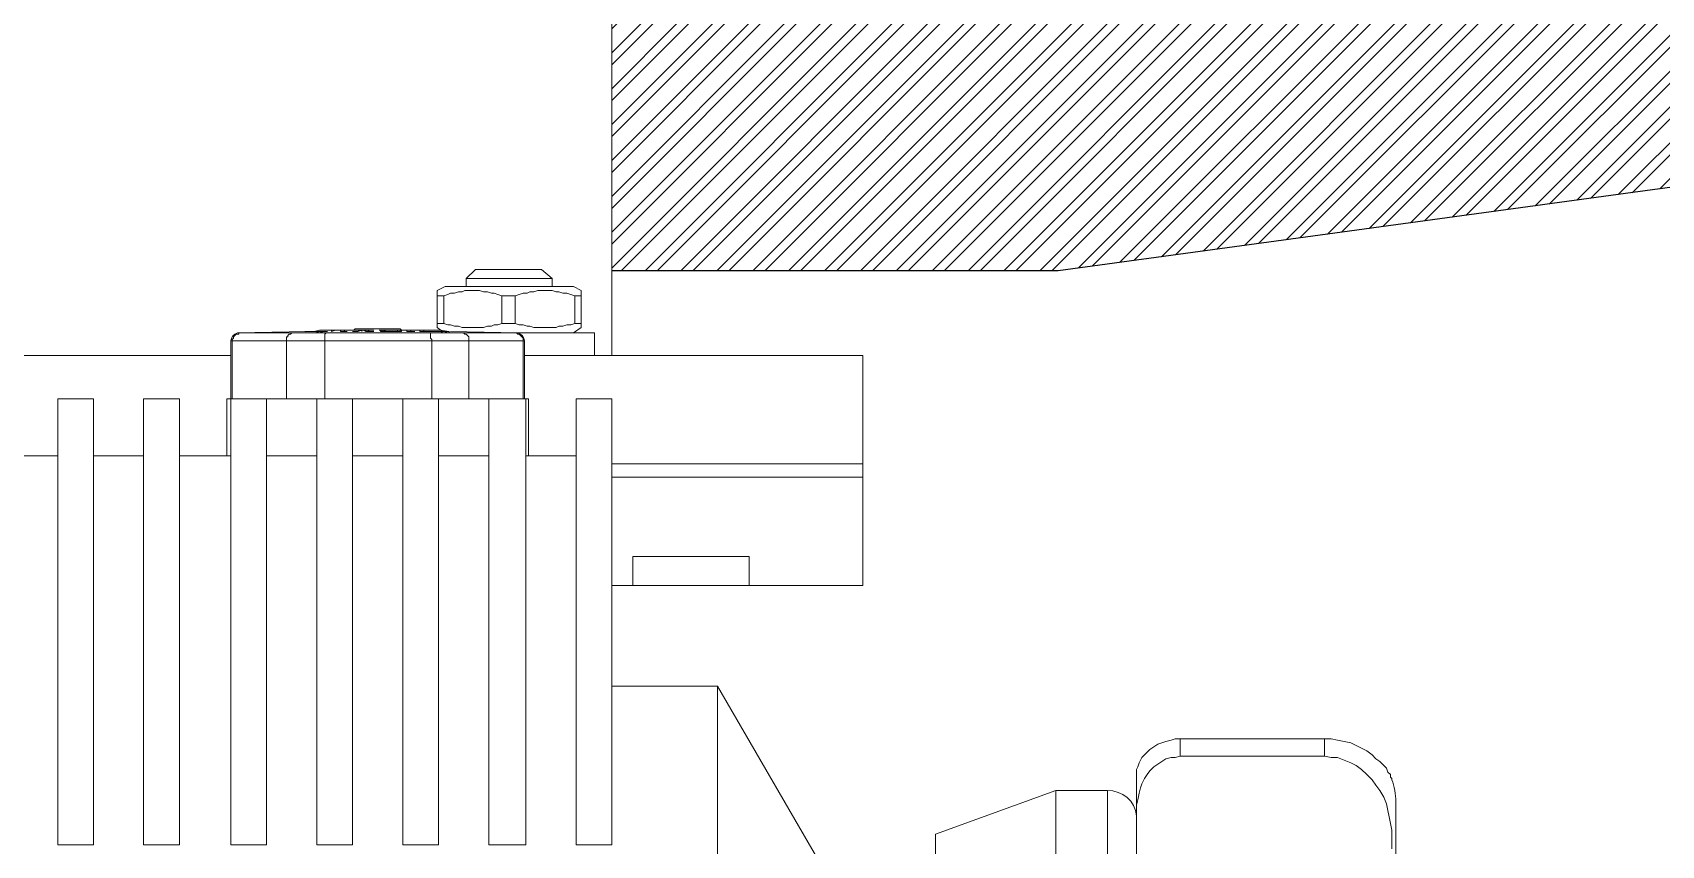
# Model space of a CAD drawing. Header units: millimetres. Extents: x 100 to 940, y 100 to 694.
# Drawn here: x 568.837 to 572.658, y 438.815 to 440.721 of the extents above; entities that cross this region are included whole.
import ezdxf

# ---------------------------------------------------------------- set-up
doc = ezdxf.new("R2010")
doc.units = ezdxf.units.MM

msp = doc.modelspace()

# ---------------------------------------------------------------- hatches: boundary and pattern name
h = msp.add_hatch()
h.set_pattern_fill('ANSI32', color=2, scale=0.00625)
h.set_pattern_definition([(45, (-31.4437, 271.181045), (-0.0420949506, 0.0420949506), []), (45, (-31.415635, 271.181045), (-0.0420949506, 0.0420949506), [])])
h.paths.add_polyline_path([(574.6296, 441.2777), (574.7853, 441.7642), (574.0082, 441.7642, -0.103771), (573.9453, 441.7773), (573.8626, 441.4146), (573.5473, 441.1605), (572.7678, 440.9225), (572.1377, 440.863), (571.2594, 440.7936), (570.53, 440.744), (570.1955, 440.744), (570.1955, 440.1624), (570.7089, 440.1624), (571.243, 440.1624), (571.7886, 440.2365), (572.5739, 440.3432), (573.502, 440.4692), (574.1687, 440.6943), (574.4433, 440.9852)])
h.paths.add_polyline_path([(574.0667, 442.3096), (573.9453, 441.7773, 0.103771), (574.0082, 441.7642), (574.7853, 441.7642), (574.8712, 442.0323, -0.464159)])
h.paths.add_polyline_path([(575.1432, 442.5109, 1), (574.029, 442.5109, 1)])
h.paths.add_polyline_path([(567.3261, 440.744), (567.1491, 440.7578), (567.0444, 440.8077), (566.9322, 440.8077), (566.8857, 440.9101), (566.4979, 440.9101), (566.4979, 440.8759), (566.2789, 440.8759), (566.4384, 440.4904), (566.8531, 440.3173), (567.3261, 440.1624)])

# ---------------------------------------------------------------- linework, layer by layer
at = {"color": 2}
msp.add_lwpolyline([(575.0572, 442.6131), (574.6296, 441.2777), (574.4433, 440.9852), (574.1687, 440.6943), (573.502, 440.4692), (572.5739, 440.3432), (571.7886, 440.2365), (571.243, 440.1624), (570.7089, 440.1624), (570.1955, 440.1624)], dxfattribs=at)
at = {"color": 1, "linetype": 'Continuous', "lineweight": 9}
for points in [[(570.1955, 439.9639), (570.1955, 440.8077), (570.1955, 440.8077)], [(569.876, 440.1656), (569.8543, 440.1439), (569.8543, 440.1439)], [(569.8543, 440.1439), (570.0559, 440.1439), (570.0559, 440.1439)], [(569.8543, 440.1253), (569.8543, 440.1439), (569.8543, 440.1439)], [(570.0311, 440.1656), (569.876, 440.1656), (569.876, 440.1656)], [(570.0311, 440.1656), (570.0559, 440.1439), (570.0559, 440.1439)], [(570.0559, 440.1253), (570.0559, 440.1439), (570.0559, 440.1439)], [(569.786, 440.1159), (569.8047, 440.1253), (569.8047, 440.1253)], [(569.786, 440.0291), (569.786, 440.1159), (569.786, 440.1159)], [(569.786, 440.1035), (569.8016, 440.1035), (569.8016, 440.1035)], [(569.8016, 440.1035), (569.8109, 440.1066), (569.8171, 440.1097), (569.8264, 440.1097), (569.8357, 440.1128), (569.845, 440.1128), (569.8512, 440.1159), (569.8605, 440.1159), (569.8698, 440.1159), (569.8791, 440.1159), (569.8853, 440.1159), (569.8946, 440.1128), (569.9039, 440.1128), (569.9132, 440.1097), (569.9194, 440.1097), (569.9287, 440.1066), (569.938, 440.1035)], [(569.8016, 440.0384), (569.8016, 440.1035), (569.8016, 440.1035)], [(569.8047, 440.1253), (570.1056, 440.1253), (570.1056, 440.1253)], [(569.938, 440.1035), (569.9691, 440.1035), (569.9691, 440.1035)], [(569.938, 440.0384), (569.938, 440.1035), (569.938, 440.1035)], [(569.9691, 440.1035), (569.9784, 440.1066), (569.9877, 440.1097), (569.997, 440.1097), (570.0032, 440.1128), (570.0125, 440.1128), (570.0218, 440.1159), (570.0311, 440.1159), (570.0373, 440.1159), (570.0466, 440.1159), (570.0559, 440.1159), (570.0652, 440.1128), (570.0714, 440.1128), (570.0807, 440.1097), (570.09, 440.1097), (570.0993, 440.1066), (570.1087, 440.1035)], [(569.9691, 440.0384), (569.9691, 440.1035), (569.9691, 440.1035)], [(570.1242, 440.1159), (570.1056, 440.1253), (570.1056, 440.1253)], [(570.1087, 440.1035), (570.1242, 440.1035), (570.1242, 440.1035)], [(570.1087, 440.0384), (570.1087, 440.1035), (570.1087, 440.1035)], [(570.1242, 440.0291), (570.1242, 440.1159), (570.1242, 440.1159)], [(569.786, 440.0384), (569.8016, 440.0384), (569.8016, 440.0384)], [(569.7985, 440.0198), (569.786, 440.0291), (569.786, 440.0291)], [(569.8016, 440.0384), (569.8109, 440.0353), (569.8171, 440.0353), (569.8264, 440.0322), (569.8357, 440.0322), (569.845, 440.0291), (569.8512, 440.0291), (569.8605, 440.0291), (569.8698, 440.0291), (569.8791, 440.0291), (569.8853, 440.0291), (569.8946, 440.0291), (569.9039, 440.0322), (569.9132, 440.0322), (569.9194, 440.0353), (569.9287, 440.0353), (569.938, 440.0384)], [(569.938, 440.0384), (569.9691, 440.0384), (569.9691, 440.0384)], [(569.9691, 440.0384), (569.9784, 440.0353), (569.9877, 440.0353), (569.997, 440.0322), (570.0032, 440.0322), (570.0125, 440.0291), (570.0218, 440.0291), (570.0311, 440.0291), (570.0373, 440.0291), (570.0466, 440.0291), (570.0559, 440.0291), (570.0652, 440.0291), (570.0714, 440.0322), (570.0807, 440.0322), (570.09, 440.0353), (570.0993, 440.0353), (570.1087, 440.0384)], [(570.1056, 440.0167), (570.1242, 440.0291), (570.1242, 440.0291)], [(570.1087, 440.0384), (570.1242, 440.0384), (570.1242, 440.0384)], [(569.3021, 439.9981), (569.3052, 439.9981), (569.3052, 439.9981)], [(569.3021, 439.9981), (569.3021, 439.8616), (569.3021, 439.8616)], [(569.3207, 440.0167), (569.3207, 440.0136), (569.3176, 440.0136), (569.3145, 440.0136), (569.3114, 440.0105), (569.3114, 440.0105), (569.3083, 440.0074), (569.3083, 440.0074), (569.3083, 440.0043), (569.3052, 440.0012), (569.3052, 439.9981)], [(569.4324, 439.9981), (569.42, 439.9981), (569.4107, 439.9981), (569.4014, 439.9981), (569.3921, 439.9981), (569.3828, 439.9981), (569.3704, 439.9981), (569.3611, 439.9981), (569.3518, 439.9981), (569.3425, 439.9981), (569.3363, 439.9981), (569.3269, 439.9981), (569.3207, 439.9981), (569.3145, 439.9981), (569.3052, 439.9981)], [(569.3052, 439.9981), (569.3052, 439.8616), (569.3052, 439.8616)], [(569.4789, 440.0198), (569.3176, 440.0167), (569.3176, 440.0167)], [(569.3176, 440.0167), (569.3207, 440.0167), (569.3207, 440.0167)], [(569.4448, 440.0167), (569.4355, 440.0167), (569.4262, 440.0167), (569.4138, 440.0167), (569.4045, 440.0167), (569.3952, 440.0167), (569.3859, 440.0167), (569.3766, 440.0167), (569.3673, 440.0167), (569.358, 440.0167), (569.3518, 440.0167), (569.3425, 440.0167), (569.3363, 440.0167), (569.33, 440.0167), (569.3207, 440.0167)], [(569.4324, 439.9981), (569.4324, 440.0012), (569.4324, 440.0043), (569.4324, 440.0074), (569.4355, 440.0074), (569.4355, 440.0105), (569.4355, 440.0105), (569.4386, 440.0136), (569.4417, 440.0136), (569.4417, 440.0136), (569.4448, 440.0167)], [(569.4324, 439.9981), (569.5224, 439.9981), (569.5224, 439.9981)], [(569.4324, 439.9981), (569.4324, 439.8616), (569.4324, 439.8616)], [(569.4448, 440.0167), (569.5255, 440.0167), (569.5255, 440.0167)], [(569.4758, 440.0198), (569.482, 440.0198), (569.482, 440.0198)], [(569.5193, 440.0198), (569.51, 440.0198), (569.5007, 440.0167), (569.4883, 440.0167), (569.4758, 440.0167)], [(569.482, 440.0198), (569.4758, 440.0198), (569.4758, 440.0198)], [(569.4851, 440.0167), (569.4758, 440.0167), (569.4758, 440.0167)], [(569.4976, 440.0198), (569.4789, 440.0198), (569.4789, 440.0198)], [(569.482, 440.0198), (569.4851, 440.0198), (569.4851, 440.0198)], [(569.4851, 440.0198), (569.482, 440.0198), (569.482, 440.0198)], [(569.4883, 440.0198), (569.482, 440.0198), (569.482, 440.0198)], [(569.4851, 440.0198), (569.482, 440.0198), (569.482, 440.0198)], [(569.4883, 440.0198), (569.4851, 440.0198), (569.4851, 440.0198)], [(569.4883, 440.0198), (569.4851, 440.0198), (569.4851, 440.0198)], [(569.4914, 440.0198), (569.4851, 440.0198), (569.4851, 440.0198)], [(569.51, 440.0167), (569.5038, 440.0167), (569.4945, 440.0167), (569.4851, 440.0167)], [(569.4914, 440.0198), (569.4883, 440.0198), (569.4883, 440.0198)], [(569.4914, 440.0198), (569.4883, 440.0198), (569.4883, 440.0198)], [(569.4976, 440.0198), (569.4883, 440.0198), (569.4883, 440.0198)], [(569.4976, 440.0198), (569.4914, 440.0198), (569.4914, 440.0198)], [(569.4976, 440.0198), (569.4914, 440.0198), (569.4914, 440.0198)], [(569.4976, 440.0198), (569.4914, 440.0198), (569.4914, 440.0198)], [(569.51, 440.0229), (569.4976, 440.0198), (569.4976, 440.0198)], [(569.5069, 440.0198), (569.4976, 440.0198), (569.4976, 440.0198)], [(569.5069, 440.0198), (569.4976, 440.0198), (569.4976, 440.0198)], [(569.5069, 440.0198), (569.4976, 440.0198), (569.4976, 440.0198)], [(569.5069, 440.0198), (569.4976, 440.0198), (569.4976, 440.0198)], [(569.5131, 440.0198), (569.5038, 440.0198), (569.5038, 440.0198)], [(569.5131, 440.0198), (569.5038, 440.0198), (569.5038, 440.0198)], [(569.51, 440.0198), (569.5069, 440.0198), (569.5069, 440.0198)], [(569.51, 440.0198), (569.5069, 440.0198), (569.5069, 440.0198)], [(569.5379, 440.0229), (569.51, 440.0229), (569.51, 440.0229)], [(569.5162, 440.0198), (569.51, 440.0198), (569.51, 440.0198)], [(569.5286, 440.0198), (569.5193, 440.0198), (569.51, 440.0167)], [(569.5162, 440.0198), (569.51, 440.0198), (569.51, 440.0198)], [(569.5193, 440.0198), (569.5131, 440.0198), (569.5131, 440.0198)], [(569.5193, 440.0198), (569.5131, 440.0198), (569.5131, 440.0198)], [(569.5286, 440.0198), (569.5162, 440.0198), (569.5162, 440.0198)], [(569.5193, 440.0198), (569.5162, 440.0198), (569.5162, 440.0198)], [(569.5286, 440.0198), (569.5193, 440.0198), (569.5193, 440.0198)], [(569.5255, 440.0198), (569.5193, 440.0198), (569.5193, 440.0198)], [(569.5255, 440.0167), (569.5224, 440.0136), (569.5224, 440.0136), (569.5224, 440.0136), (569.5224, 440.0105), (569.5224, 440.0105), (569.5224, 440.0074), (569.5224, 440.0074), (569.5224, 440.0043), (569.5224, 440.0012), (569.5224, 439.9981)], [(569.6465, 439.9981), (569.6309, 439.9981), (569.6154, 439.9981), (569.5999, 439.9981), (569.5844, 439.9981), (569.5689, 439.9981), (569.5534, 439.9981), (569.5379, 439.9981), (569.5224, 439.9981)], [(569.5224, 439.9981), (569.5224, 439.8616), (569.5224, 439.8616)], [(569.5286, 440.0198), (569.5255, 440.0198), (569.5255, 440.0198)], [(569.6465, 440.0167), (569.6309, 440.0167), (569.6154, 440.0167), (569.5999, 440.0167), (569.5844, 440.0167), (569.5689, 440.0167), (569.5565, 440.0167), (569.541, 440.0167), (569.5255, 440.0167)], [(569.5534, 440.0229), (569.5379, 440.0229), (569.5379, 440.0229)], [(569.5472, 440.0229), (569.5379, 440.0229), (569.5379, 440.0229)], [(569.5472, 440.0229), (569.5379, 440.0198), (569.5379, 440.0198)], [(569.5379, 440.0198), (569.5379, 440.0229), (569.5379, 440.0229)], [(569.6403, 440.026), (569.634, 440.026), (569.6309, 440.026), (569.6247, 440.026), (569.6185, 440.026), (569.6154, 440.026), (569.6092, 440.026), (569.6061, 440.026), (569.5999, 440.026), (569.5937, 440.026), (569.5906, 440.0229), (569.5844, 440.0229), (569.5751, 440.0229), (569.5689, 440.0229), (569.5534, 440.0229)], [(569.5689, 440.0229), (569.5596, 440.0229), (569.5596, 440.0229)], [(569.5596, 440.0198), (569.5596, 440.0229), (569.5596, 440.0229)], [(569.5689, 440.0198), (569.5596, 440.0198), (569.5596, 440.0198)], [(569.5689, 440.0198), (569.5689, 440.0229), (569.5689, 440.0229)], [(569.5751, 440.0198), (569.5689, 440.0198), (569.5689, 440.0198)], [(569.5751, 440.0198), (569.5689, 440.0198), (569.5689, 440.0198)], [(569.5968, 440.0229), (569.5875, 440.0229), (569.5875, 440.0229)], [(569.5968, 440.0229), (569.5937, 440.0229), (569.5875, 440.0229)], [(569.5999, 440.0198), (569.5875, 440.0198), (569.5875, 440.0198)], [(569.5968, 440.0198), (569.5875, 440.0198), (569.5875, 440.0198)], [(569.6123, 440.0229), (569.5968, 440.0198), (569.5968, 440.0198)], [(569.6092, 440.0229), (569.603, 440.0229), (569.5968, 440.0229)], [(569.6092, 440.0229), (569.6061, 440.0229), (569.5999, 440.0229), (569.5968, 440.0229)], [(569.6092, 440.0229), (569.5999, 440.0198), (569.5999, 440.0198)], [(569.6123, 440.0229), (569.6092, 440.0229), (569.6092, 440.0229)], [(569.6092, 440.0229), (569.6092, 440.0198), (569.6092, 440.0198)], [(569.6185, 440.0229), (569.6123, 440.0229), (569.6123, 440.0229)], [(569.6185, 440.0198), (569.6123, 440.0229), (569.6123, 440.0229)], [(569.6309, 440.0229), (569.6185, 440.0229), (569.6185, 440.0229)], [(569.6309, 440.0229), (569.6185, 440.0229), (569.6185, 440.0229)], [(569.6278, 440.0198), (569.6216, 440.0229), (569.6185, 440.0229)], [(569.6185, 440.0229), (569.6185, 440.0198), (569.6185, 440.0198)], [(569.6309, 440.0198), (569.6247, 440.0198), (569.6216, 440.0198), (569.6185, 440.0198)], [(569.6371, 440.0198), (569.6278, 440.0198), (569.6278, 440.0198)], [(569.6371, 440.0229), (569.6309, 440.0229), (569.6309, 440.0229)], [(569.6371, 440.0229), (569.6309, 440.0229), (569.6309, 440.0229)], [(569.6371, 440.0198), (569.6309, 440.0198), (569.6309, 440.0198)], [(569.6465, 440.026), (569.6403, 440.026), (569.6403, 440.026)], [(569.662, 440.026), (569.6589, 440.026), (569.6527, 440.026), (569.6465, 440.026)], [(569.7705, 440.0167), (569.7488, 440.0167), (569.7271, 440.0167), (569.7085, 440.0167), (569.6868, 440.0167), (569.6682, 440.0167), (569.6465, 440.0167)], [(569.7736, 439.9981), (569.7519, 439.9981), (569.7302, 439.9981), (569.7085, 439.9981), (569.6868, 439.9981), (569.6682, 439.9981), (569.6465, 439.9981)], [(569.6527, 440.0229), (569.6496, 440.0229), (569.6496, 440.0229)], [(569.6527, 440.0229), (569.6496, 440.0229), (569.6496, 440.0229)], [(569.6589, 440.0229), (569.6527, 440.0229), (569.6527, 440.0229)], [(569.6558, 440.0198), (569.6527, 440.0229), (569.6527, 440.0229)], [(569.6527, 440.0229), (569.6527, 440.0198), (569.6527, 440.0198)], [(569.662, 440.0198), (569.6527, 440.0198), (569.6527, 440.0198)], [(569.6558, 440.0198), (569.6527, 440.0198), (569.6527, 440.0198)], [(569.6589, 440.0198), (569.6558, 440.0198), (569.6558, 440.0198)], [(569.6589, 440.0198), (569.6558, 440.0198), (569.6558, 440.0198)], [(569.662, 440.0229), (569.6589, 440.0229), (569.6589, 440.0229)], [(569.662, 440.0229), (569.6589, 440.0229), (569.6589, 440.0229)], [(569.662, 440.0229), (569.6589, 440.0229), (569.6589, 440.0229)], [(569.6589, 440.0229), (569.6589, 440.0198), (569.6589, 440.0198)], [(569.6589, 440.0229), (569.6589, 440.0198), (569.6589, 440.0198)], [(569.6651, 440.0198), (569.6589, 440.0198), (569.6589, 440.0198)], [(569.6651, 440.0198), (569.6589, 440.0198), (569.6589, 440.0198)], [(569.7178, 440.0229), (569.7085, 440.0229), (569.7023, 440.0229), (569.6992, 440.026), (569.693, 440.026), (569.6868, 440.026), (569.6806, 440.026), (569.6775, 440.026), (569.6713, 440.026), (569.6682, 440.026), (569.662, 440.026)], [(569.6651, 440.0229), (569.662, 440.0229), (569.662, 440.0229)], [(569.6651, 440.0229), (569.662, 440.0229), (569.662, 440.0229)], [(569.6651, 440.0198), (569.662, 440.0229), (569.662, 440.0229)], [(569.662, 440.0229), (569.662, 440.0198), (569.662, 440.0198)], [(569.6682, 440.0198), (569.662, 440.0198), (569.662, 440.0198)], [(569.6713, 440.0229), (569.6651, 440.0229), (569.6651, 440.0229)], [(569.6713, 440.0229), (569.6651, 440.0229), (569.6651, 440.0229)], [(569.6744, 440.0198), (569.6651, 440.0198), (569.6651, 440.0198)], [(569.6713, 440.0198), (569.6651, 440.0198), (569.6651, 440.0198)], [(569.6713, 440.0198), (569.6651, 440.0198), (569.6651, 440.0198)], [(569.6713, 440.0198), (569.6682, 440.0198), (569.6682, 440.0198)], [(569.6744, 440.0229), (569.6713, 440.0229), (569.6713, 440.0229)], [(569.6806, 440.0229), (569.6713, 440.0229), (569.6713, 440.0229)], [(569.6806, 440.0198), (569.6713, 440.0198), (569.6713, 440.0198)], [(569.6806, 440.0198), (569.6713, 440.0198), (569.6713, 440.0198)], [(569.6806, 440.0198), (569.6713, 440.0198), (569.6713, 440.0198)], [(569.6806, 440.0229), (569.6744, 440.0229), (569.6744, 440.0229)], [(569.6806, 440.0198), (569.6744, 440.0198), (569.6744, 440.0198)], [(569.6868, 440.0229), (569.6806, 440.0229), (569.6806, 440.0229)], [(569.6868, 440.0229), (569.6806, 440.0229), (569.6806, 440.0229)], [(569.6868, 440.0198), (569.6806, 440.0198), (569.6806, 440.0198)], [(569.6868, 440.0198), (569.6806, 440.0198), (569.6806, 440.0198)], [(569.6868, 440.0198), (569.6806, 440.0198), (569.6806, 440.0198)], [(569.6868, 440.0198), (569.6806, 440.0198), (569.6806, 440.0198)], [(569.693, 440.0229), (569.6868, 440.0229), (569.6868, 440.0229)], [(569.6899, 440.0229), (569.6868, 440.0229), (569.6868, 440.0229)], [(569.6899, 440.0198), (569.6868, 440.0198), (569.6868, 440.0198)], [(569.6899, 440.0198), (569.6868, 440.0198), (569.6868, 440.0198)], [(569.693, 440.0198), (569.6868, 440.0198), (569.6868, 440.0198)], [(569.6961, 440.0198), (569.6868, 440.0198), (569.6868, 440.0198)], [(569.693, 440.0229), (569.6899, 440.0229), (569.6899, 440.0229)], [(569.693, 440.0198), (569.6899, 440.0198), (569.6899, 440.0198)], [(569.693, 440.0198), (569.6899, 440.0198), (569.6899, 440.0198)], [(569.693, 440.0229), (569.693, 440.0198), (569.693, 440.0198)], [(569.6992, 440.0229), (569.693, 440.0229), (569.693, 440.0229)], [(569.693, 440.0229), (569.693, 440.0198), (569.693, 440.0198)], [(569.6961, 440.0198), (569.693, 440.0198), (569.693, 440.0198)], [(569.6992, 440.0198), (569.693, 440.0198), (569.693, 440.0198)], [(569.7023, 440.0229), (569.6992, 440.0229), (569.6992, 440.0229)], [(569.6992, 440.0229), (569.6992, 440.0198), (569.6992, 440.0198)], [(569.7023, 440.0198), (569.6992, 440.0198), (569.6992, 440.0198)], [(569.7023, 440.0229), (569.7023, 440.0198), (569.7023, 440.0198)], [(569.7023, 440.0229), (569.7023, 440.0198), (569.7023, 440.0198)], [(569.724, 440.0229), (569.7147, 440.0229), (569.7147, 440.0229)], [(569.7147, 440.0229), (569.7147, 440.0198), (569.7147, 440.0198)], [(569.724, 440.0198), (569.7147, 440.0198), (569.7147, 440.0198)], [(569.7302, 440.0229), (569.7178, 440.0229), (569.7178, 440.0229)], [(569.724, 440.0229), (569.724, 440.0198), (569.724, 440.0198)], [(569.7271, 440.0198), (569.724, 440.0198), (569.724, 440.0198)], [(569.7302, 440.0198), (569.724, 440.0198), (569.724, 440.0198)], [(569.7333, 440.0198), (569.7271, 440.0198), (569.7271, 440.0198)], [(569.7457, 440.0229), (569.7302, 440.0229), (569.7302, 440.0229)], [(569.7333, 440.0198), (569.7302, 440.0198), (569.7302, 440.0198)], [(569.755, 440.0229), (569.7457, 440.0229), (569.7457, 440.0229)], [(569.7643, 440.0229), (569.7457, 440.0229), (569.7457, 440.0229)], [(569.7457, 440.0229), (569.7457, 440.0198), (569.7457, 440.0198)], [(569.7581, 440.0198), (569.7457, 440.0198), (569.7457, 440.0198)], [(569.755, 440.0198), (569.7519, 440.0198), (569.7519, 440.0198)], [(569.755, 440.0229), (569.755, 440.0198), (569.755, 440.0198)], [(569.7581, 440.0198), (569.755, 440.0198), (569.755, 440.0198)], [(569.7736, 440.0198), (569.7705, 440.0198), (569.7674, 440.0198), (569.7643, 440.0198), (569.7612, 440.0198), (569.7581, 440.0198)], [(569.7736, 440.0198), (569.7705, 440.0198), (569.7705, 440.0198), (569.7674, 440.0198), (569.7643, 440.0198), (569.7612, 440.0198), (569.7581, 440.0198)], [(569.7922, 440.0229), (569.7643, 440.0229), (569.7643, 440.0229)], [(569.7705, 440.0167), (569.8481, 440.0167), (569.8481, 440.0167)], [(569.7736, 439.9981), (569.7736, 440.0012), (569.7705, 440.0043), (569.7705, 440.0074), (569.7705, 440.0074), (569.7705, 440.0105), (569.7705, 440.0105), (569.7705, 440.0136), (569.7705, 440.0136), (569.7705, 440.0136), (569.7705, 440.0167)], [(569.7798, 440.0198), (569.7767, 440.0198), (569.7736, 440.0198)], [(569.786, 440.0198), (569.7736, 440.0198), (569.7736, 440.0198)], [(569.7736, 439.9981), (569.8605, 439.9981), (569.8605, 439.9981)], [(569.7736, 439.9981), (569.7736, 439.8616), (569.7736, 439.8616)], [(569.7798, 440.0198), (569.7829, 440.0198), (569.786, 440.0198), (569.786, 440.0198)], [(569.786, 440.0198), (569.7891, 440.0198), (569.7891, 440.0198), (569.7922, 440.0198), (569.7954, 440.0198), (569.7985, 440.0198), (569.8016, 440.0198)], [(569.786, 440.0198), (569.7891, 440.0198), (569.7922, 440.0198), (569.7954, 440.0198), (569.7985, 440.0167), (569.8016, 440.0167)], [(569.814, 440.0198), (569.7922, 440.0229), (569.7922, 440.0229)], [(569.8016, 440.0198), (569.8047, 440.0198), (569.8078, 440.0167)], [(569.814, 440.0167), (569.8016, 440.0167), (569.8016, 440.0167)], [(569.814, 440.0198), (569.8078, 440.0198), (569.8078, 440.0198)], [(569.8078, 440.0198), (569.8078, 440.0167), (569.8078, 440.0167)], [(569.814, 440.0198), (569.814, 440.0167), (569.814, 440.0167)], [(569.8171, 440.0198), (569.9753, 440.0167), (569.9753, 440.0167)], [(569.9722, 440.0167), (569.9598, 440.0167), (569.9505, 440.0167), (569.9411, 440.0167), (569.9318, 440.0167), (569.9194, 440.0167), (569.9101, 440.0167), (569.9008, 440.0167), (569.8915, 440.0167), (569.8791, 440.0167), (569.8698, 440.0167), (569.8605, 440.0167), (569.8481, 440.0167)], [(569.8481, 440.0167), (569.8512, 440.0136), (569.8543, 440.0136), (569.8543, 440.0136), (569.8574, 440.0105), (569.8574, 440.0105), (569.8605, 440.0074), (569.8605, 440.0074), (569.8605, 440.0043), (569.8605, 440.0012), (569.8605, 439.9981)], [(569.9877, 439.9981), (569.9753, 439.9981), (569.966, 439.9981), (569.9567, 439.9981), (569.9442, 439.9981), (569.9349, 439.9981), (569.9256, 439.9981), (569.9132, 439.9981), (569.9039, 439.9981), (569.8946, 439.9981), (569.8822, 439.9981), (569.8729, 439.9981), (569.8605, 439.9981)], [(569.8605, 439.9981), (569.8605, 439.8616), (569.8605, 439.8616)], [(569.8946, 440.0167), (570.1552, 440.0167), (570.1552, 440.0167)], [(569.9722, 440.0167), (569.9753, 440.0167), (569.9753, 440.0167)], [(569.9877, 439.9981), (569.9877, 440.0012), (569.9877, 440.0043), (569.9846, 440.0074), (569.9846, 440.0074), (569.9815, 440.0105), (569.9815, 440.0105), (569.9784, 440.0136), (569.9753, 440.0136), (569.9753, 440.0136), (569.9722, 440.0167)], [(569.9877, 439.9981), (569.9908, 439.9981), (569.9908, 439.9981)], [(569.9877, 439.9981), (569.9877, 439.8616), (569.9877, 439.8616)], [(569.9908, 439.9981), (569.9908, 439.8616), (569.9908, 439.8616)], [(570.1552, 440.0167), (570.1552, 439.9639), (570.1552, 439.9639)], [(566.7368, 439.9639), (569.3021, 439.9639), (569.3021, 439.9639)], [(570.7849, 439.9639), (569.9908, 439.9639), (569.9908, 439.9639)], [(570.7849, 439.7096), (570.7849, 439.9639), (570.7849, 439.9639)], [(568.9795, 439.8616), (568.8958, 439.8616), (568.8958, 439.8616)], [(568.8958, 439.8616), (568.8958, 438.8162), (568.8958, 438.8162)], [(568.9795, 438.8162), (568.9795, 439.8616), (568.9795, 439.8616)], [(569.1812, 439.8616), (569.0974, 439.8616), (569.0974, 439.8616)], [(569.0974, 439.8616), (569.0974, 438.8162), (569.0974, 438.8162)], [(569.1812, 438.8162), (569.1812, 439.8616), (569.1812, 439.8616)], [(569.2928, 439.8616), (569.3021, 439.8616), (569.3021, 439.8616)], [(569.2928, 439.7282), (569.2928, 439.8616), (569.2928, 439.8616)], [(569.3859, 439.8616), (569.3021, 439.8616), (569.3021, 439.8616)], [(569.3021, 439.8616), (569.3021, 438.8162), (569.3021, 438.8162)], [(569.3859, 439.8616), (569.5038, 439.8616), (569.5038, 439.8616)], [(569.3859, 438.8162), (569.3859, 439.8616), (569.3859, 439.8616)], [(569.5875, 439.8616), (569.5038, 439.8616), (569.5038, 439.8616)], [(569.5038, 439.8616), (569.5038, 438.8162), (569.5038, 438.8162)], [(569.5875, 439.8616), (569.7054, 439.8616), (569.7054, 439.8616)], [(569.5875, 438.8162), (569.5875, 439.8616), (569.5875, 439.8616)], [(569.7891, 439.8616), (569.7054, 439.8616), (569.7054, 439.8616)], [(569.7054, 439.8616), (569.7054, 438.8162), (569.7054, 438.8162)], [(569.7891, 439.8616), (569.907, 439.8616), (569.907, 439.8616)], [(569.7891, 438.8162), (569.7891, 439.8616), (569.7891, 439.8616)], [(569.9939, 439.8616), (569.907, 439.8616), (569.907, 439.8616)], [(569.907, 439.8616), (569.907, 438.8162), (569.907, 438.8162)], [(569.9939, 439.8616), (570.0001, 439.8616), (570.0001, 439.8616)], [(569.9939, 438.8162), (569.9939, 439.8616), (569.9939, 439.8616)], [(570.0001, 439.7282), (570.0001, 439.8616), (570.0001, 439.8616)], [(570.1955, 439.8616), (570.1118, 439.8616), (570.1118, 439.8616)], [(570.1118, 439.8616), (570.1118, 438.8162), (570.1118, 438.8162)], [(570.1955, 438.8162), (570.1955, 439.8616), (570.1955, 439.8616)], [(568.8958, 439.7282), (568.7779, 439.7282), (568.7779, 439.7282)], [(569.0974, 439.7282), (568.9795, 439.7282), (568.9795, 439.7282)], [(569.3021, 439.7282), (569.1812, 439.7282), (569.1812, 439.7282)], [(569.5038, 439.7282), (569.3859, 439.7282), (569.3859, 439.7282)], [(569.7054, 439.7282), (569.5875, 439.7282), (569.5875, 439.7282)], [(569.907, 439.7282), (569.7891, 439.7282), (569.7891, 439.7282)], [(570.1118, 439.7282), (569.9939, 439.7282), (569.9939, 439.7282)], [(570.7849, 439.7096), (570.7849, 439.6786), (570.7849, 439.6786)], [(570.7849, 439.4242), (570.7849, 439.6786), (570.7849, 439.6786)], [(570.2451, 439.4924), (570.5181, 439.4924), (570.5181, 439.4924)], [(570.2451, 439.4242), (570.2451, 439.4924), (570.2451, 439.4924)], [(570.5181, 439.4242), (570.5181, 439.4924), (570.5181, 439.4924)], [(570.1955, 439.4242), (570.7849, 439.4242), (570.7849, 439.4242)], [(570.1955, 439.1884), (570.4437, 439.1884), (570.4437, 439.1884)], [(570.4437, 439.1884), (570.6794, 438.7821), (570.6794, 438.7821)], [(570.4437, 436.6231), (570.4437, 439.1884), (570.4437, 439.1884)], [(571.5294, 439.0644), (571.517, 439.0644), (571.5077, 439.0613), (571.4953, 439.0582), (571.486, 439.0551), (571.4766, 439.052), (571.4673, 439.0458), (571.458, 439.0395), (571.4518, 439.0333), (571.4456, 439.0271), (571.4394, 439.0209), (571.4363, 439.0147), (571.4332, 439.0085), (571.4301, 438.9992), (571.427, 438.993), (571.427, 438.9868), (571.427, 438.9806)], [(571.5294, 439.0644), (571.8675, 439.0644), (571.8675, 439.0644)], [(571.5294, 439.0644), (571.5294, 439.024), (571.5294, 439.024)], [(571.8675, 439.0644), (571.8675, 439.024), (571.8675, 439.024)], [(572.0257, 438.9713), (572.0226, 438.9744), (572.0226, 438.9806), (572.0164, 438.9868), (572.0133, 438.9961), (572.0071, 439.0023), (571.9978, 439.0116), (571.9885, 439.0178), (571.9792, 439.0271), (571.9668, 439.0364), (571.9544, 439.0426), (571.942, 439.0489), (571.9295, 439.0551), (571.914, 439.0582), (571.8985, 439.0613), (571.883, 439.0644), (571.8675, 439.0644)], [(571.427, 438.8813), (571.427, 438.8969), (571.427, 438.9093), (571.4301, 438.9217), (571.4332, 438.9372), (571.4363, 438.9496), (571.4394, 438.9589), (571.4456, 438.9713), (571.4518, 438.9806), (571.458, 438.9899), (571.4673, 438.9992), (571.4766, 439.0054), (571.486, 439.0116), (571.4953, 439.0178), (571.5077, 439.0209), (571.517, 439.0209), (571.5294, 439.024)], [(571.5294, 439.024), (571.8675, 439.024), (571.8675, 439.024)], [(571.8675, 439.024), (571.883, 439.0209), (571.8985, 439.0209), (571.914, 439.0147), (571.9295, 439.0085), (571.942, 439.0023), (571.9544, 438.993), (571.9668, 438.9806), (571.9792, 438.9682), (571.9885, 438.9558), (571.9978, 438.9434), (572.0071, 438.9279), (572.0133, 438.9124), (572.0164, 438.8969), (572.0195, 438.8813), (572.0226, 438.8658), (572.0257, 438.8503), (572.0257, 438.8379), (572.0257, 438.8255), (572.0257, 438.8162), (572.0257, 438.8069)], [(571.427, 436.8278), (571.427, 438.9806), (571.427, 438.9806)], [(572.0257, 438.9682), (572.0257, 438.9682), (572.0257, 438.9713)], [(570.9555, 438.841), (571.2378, 438.9434), (571.2378, 438.9434)], [(571.2378, 438.9434), (571.3588, 438.9434), (571.3588, 438.9434)], [(571.2378, 436.8681), (571.2378, 438.9434), (571.2378, 438.9434)], [(571.3588, 436.8681), (571.3588, 438.9434), (571.3588, 438.9434)], [(572.035, 438.9186), (572.035, 436.8929), (572.035, 436.8929)], [(568.9795, 438.8162), (568.8958, 438.8162), (568.8958, 438.8162)], [(569.1812, 438.8162), (569.0974, 438.8162), (569.0974, 438.8162)], [(569.3859, 438.8162), (569.3021, 438.8162), (569.3021, 438.8162)], [(569.5875, 438.8162), (569.5038, 438.8162), (569.5038, 438.8162)], [(569.7891, 438.8162), (569.7054, 438.8162), (569.7054, 438.8162)], [(569.9939, 438.8162), (569.907, 438.8162), (569.907, 438.8162)], [(570.1955, 438.8162), (570.1118, 438.8162), (570.1118, 438.8162)], [(570.9555, 436.9705), (570.9555, 438.841), (570.9555, 438.841)]]:
    msp.add_lwpolyline(points, dxfattribs=at)
for points in [[(569.4758, 440.0198), (569.4758, 440.0198)], [(569.4758, 440.0198), (569.4758, 440.0198)], [(569.4758, 440.0198), (569.4758, 440.0198)], [(569.4758, 440.0198), (569.4758, 440.0198)], [(569.4758, 440.0167), (569.4758, 440.0167)], [(569.4789, 440.0198), (569.4789, 440.0198)], [(569.482, 440.0198), (569.482, 440.0198)], [(569.482, 440.0198), (569.482, 440.0198)], [(569.482, 440.0198), (569.482, 440.0198)], [(569.482, 440.0198), (569.482, 440.0198)], [(569.482, 440.0198), (569.482, 440.0198)], [(569.482, 440.0198), (569.482, 440.0198)], [(569.4851, 440.0198), (569.4851, 440.0198)], [(569.4883, 440.0198), (569.4883, 440.0198)], [(569.4883, 440.0198), (569.4883, 440.0198)], [(569.4883, 440.0198), (569.4883, 440.0198)], [(569.4914, 440.0198), (569.4914, 440.0198)], [(569.4914, 440.0198), (569.4914, 440.0198)], [(569.4976, 440.0198), (569.4976, 440.0198)], [(569.4976, 440.0198), (569.4976, 440.0198)], [(569.5069, 440.0198), (569.5069, 440.0198)], [(569.5069, 440.0198), (569.5069, 440.0198)], [(569.5069, 440.0198), (569.5069, 440.0198)], [(569.51, 440.0198), (569.51, 440.0198)], [(569.5131, 440.0198), (569.5131, 440.0198)], [(569.5162, 440.0198), (569.5162, 440.0198)], [(569.5193, 440.0198), (569.5193, 440.0198)], [(569.5193, 440.0198), (569.5193, 440.0198)], [(569.5193, 440.0198), (569.5193, 440.0198)], [(569.5255, 440.0198), (569.5255, 440.0198)], [(569.5286, 440.0198), (569.5286, 440.0198)], [(569.5472, 440.0229), (569.5472, 440.0229)], [(569.5689, 440.0198), (569.5689, 440.0198)], [(569.5751, 440.0198), (569.5751, 440.0198)], [(569.5968, 440.0229), (569.5968, 440.0229)], [(569.6123, 440.0229), (569.6123, 440.0229)], [(569.6309, 440.0229), (569.6309, 440.0229)], [(569.6496, 440.0229), (569.6496, 440.0229)], [(569.6589, 440.0229), (569.6589, 440.0229)], [(569.6589, 440.0229), (569.6589, 440.0229)], [(569.6589, 440.0229), (569.6589, 440.0229)], [(569.662, 440.0198), (569.662, 440.0198)], [(569.662, 440.0198), (569.662, 440.0198)], [(569.662, 440.0198), (569.662, 440.0198)], [(569.6651, 440.0229), (569.6651, 440.0229)], [(569.6651, 440.0198), (569.6651, 440.0198)], [(569.6682, 440.0198), (569.6682, 440.0198)], [(569.6713, 440.0229), (569.6713, 440.0229)], [(569.6713, 440.0229), (569.6713, 440.0229)], [(569.6713, 440.0198), (569.6713, 440.0198)], [(569.6713, 440.0198), (569.6713, 440.0198)], [(569.6806, 440.0229), (569.6806, 440.0229)], [(569.6806, 440.0198), (569.6806, 440.0198)], [(569.6806, 440.0198), (569.6806, 440.0198)], [(569.6868, 440.0229), (569.6868, 440.0229)], [(569.6868, 440.0198), (569.6868, 440.0198)], [(569.6868, 440.0198), (569.6868, 440.0198)], [(569.6899, 440.0198), (569.6899, 440.0198)], [(569.6899, 440.0198), (569.6899, 440.0198)], [(569.693, 440.0229), (569.693, 440.0229)], [(569.693, 440.0229), (569.693, 440.0229)], [(569.693, 440.0229), (569.693, 440.0229)], [(569.693, 440.0198), (569.693, 440.0198)], [(569.693, 440.0198), (569.693, 440.0198)], [(569.693, 440.0198), (569.693, 440.0198)], [(569.693, 440.0198), (569.693, 440.0198)], [(569.6961, 440.0198), (569.6961, 440.0198)], [(569.6961, 440.0198), (569.6961, 440.0198)], [(569.7023, 440.0198), (569.7023, 440.0198)], [(569.7023, 440.0198), (569.7023, 440.0198)], [(569.7333, 440.0198), (569.7333, 440.0198)], [(569.7736, 440.0198), (569.7736, 440.0198)], [(569.7736, 440.0198), (569.7736, 440.0198)], [(569.786, 440.0198), (569.786, 440.0198)], [(569.814, 440.0198), (569.814, 440.0198)], [(570.7849, 439.7096), (570.1955, 439.7096)], [(570.7849, 439.6786), (570.1955, 439.6786)]]:
    msp.add_lwpolyline(points, close=True, dxfattribs=at)
for points in [[(569.3176, 440.0167), (569.3083, 440.0136), (569.3021, 440.0074), (569.3021, 439.9981)], [(569.9908, 439.9981), (569.9908, 440.0074), (569.9846, 440.0136), (569.9753, 440.0167)], [(572.035, 438.9186), (572.035, 438.931), (572.0319, 438.9558), (572.0257, 438.9682)], [(571.427, 438.8844), (571.4239, 438.9186), (571.3929, 438.9434), (571.3588, 438.9434)]]:
    msp.add_open_spline(points, degree=3, dxfattribs=at)

doc.saveas('drawing.dxf')
